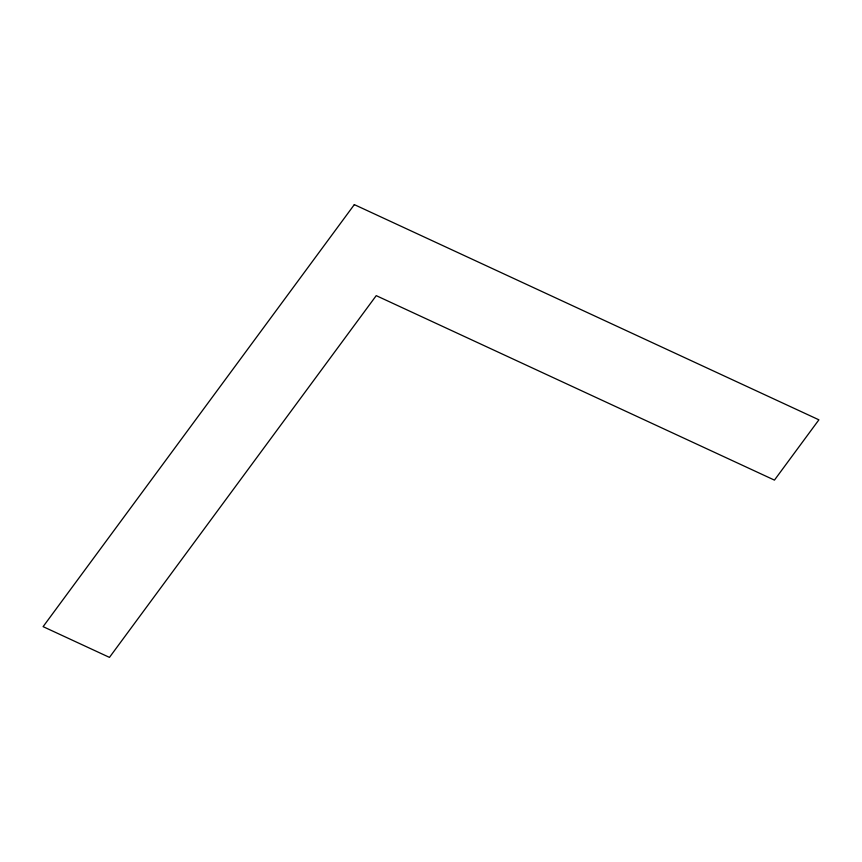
<?xml version="1.0" encoding="UTF-8"?>
<svg xmlns="http://www.w3.org/2000/svg" width="862" height="862" viewBox="0 0 862 862"><rect width="100%" height="100%" fill="white"/><g stroke="black" fill="none" stroke-linecap="round" stroke-linejoin="round"><path stroke-width="1.29" d="M354.325 204.617L43.1 626.642L109.463 657.383L376.231 295.644L774.442 480.112L818.9 419.816L354.325 204.617"/></g></svg>
